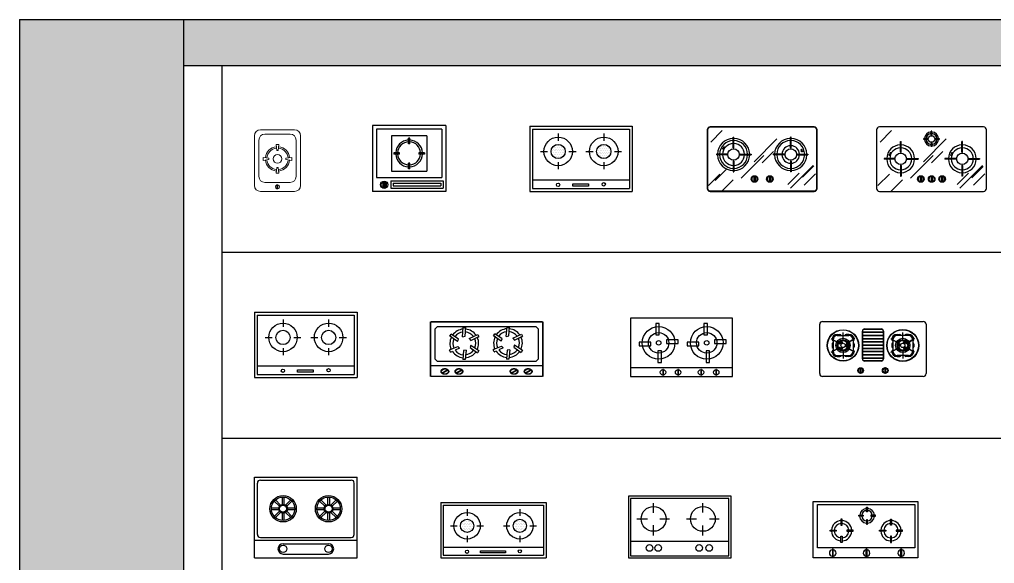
# Model space of a CAD drawing. Header units: millimetres. Extents: x 1191 to 17991, y 11472 to 21963.
# Drawn here: x 1191 to 7839, y 18254 to 21963 of the extents above; entities that cross this region are included whole.
import ezdxf

# ---------------------------------------------------------------- set-up
doc = ezdxf.new("R2010")
doc.units = ezdxf.units.MM
doc.layers.add('www.cad-blocks.net', color=7, linetype='Continuous')

# ---------------------------------------------------------------- blocks, each defined once
blk = doc.blocks.new('A$C5F396D78')
for p, q in [((0, 444.5), (699.9, 444.5)), ((0, 444.5), (0, 0)), ((19.4, 425), (680.5, 425)), ((19.4, 425), (19.4, 19.4)), ((680.5, 425), (680.5, 19.4)), ((699.9, 444.5), (699.9, 0)), ((194.5, 393.9), (194.5, 345.2)), ((505.4, 393.9), (505.4, 345.2)), ((72.9, 272.3), (121.6, 272.3)), ((267.4, 272.3), (316, 272.3)), ((383.9, 272.3), (432.5, 272.3)), ((578.4, 272.3), (627, 272.3)), ((194.5, 199.4), (194.5, 150.8)), ((505.4, 199.4), (505.4, 150.8)), ((19.4, 77.8), (680.5, 77.8)), ((19.4, 19.4), (680.5, 19.4)), ((293.4, 36.5), (293.4, 51.9)), ((293.4, 51.9), (400.6, 51.9)), ((400.6, 36.5), (293.4, 36.5)), ((400.6, 51.9), (400.6, 36.5)), ((0, 0), (699.9, 0))]:
    blk.add_line(p, q)
for centre, radius in [((194.5, 272.3), 97.2), ((505.4, 272.3), 97.2), ((194.5, 272.3), 48.6), ((505.4, 272.3), 48.6), ((193.9, 45.1), 11.7), ((505.2, 48.5), 11.7)]:
    blk.add_circle(centre, radius)
blk = doc.blocks.new('A$C475E21CF')
at = {"linetype": 'Continuous'}
for p, q in [((0, 444.5), (0, 0)), ((0, 444.5), (699.9, 444.5)), ((19.4, 425), (19.4, 19.4)), ((19.4, 425), (680.5, 425)), ((680.5, 425), (680.5, 19.4)), ((699.9, 444.5), (699.9, 0)), ((194.5, 393.9), (194.5, 345.2)), ((505.4, 393.9), (505.4, 345.2)), ((72.9, 272.3), (121.6, 272.3)), ((154.8, 276.2), (154.8, 276.2)), ((160.9, 288.4), (160.9, 288.4)), ((166.9, 300.5), (166.9, 300.5)), ((166.9, 276.2), (166.9, 276.2)), ((173, 288.4), (173, 288.4)), ((179.1, 300.5), (179.1, 300.5)), ((179.1, 276.2), (179.1, 276.2)), ((185.2, 312.7), (185.2, 312.7)), ((185.2, 288.4), (185.2, 288.4)), ((191.2, 300.5), (191.2, 300.5)), ((191.2, 276.2), (191.2, 276.2)), ((197.3, 312.7), (197.3, 312.7)), ((197.3, 288.4), (197.3, 288.4)), ((203.4, 300.5), (203.4, 300.5)), ((203.4, 276.2), (203.4, 276.2)), ((209.5, 312.7), (209.5, 312.7)), ((209.5, 288.4), (209.5, 288.4)), ((215.6, 300.5), (215.6, 300.5)), ((215.6, 276.2), (215.6, 276.2)), ((221.6, 288.4), (221.6, 288.4)), ((227.7, 300.5), (227.7, 300.5)), ((227.7, 276.2), (227.7, 276.2)), ((233.8, 288.4), (233.8, 288.4)), ((239.9, 276.2), (239.9, 276.2)), ((267.4, 272.3), (316, 272.3)), ((383.9, 272.3), (432.5, 272.3)), ((462, 268), (462, 268)), ((468, 280.2), (468, 280.2)), ((474.1, 292.3), (474.1, 292.3)), ((474.1, 268), (474.1, 268)), ((480.2, 304.5), (480.2, 304.5)), ((480.2, 280.2), (480.2, 280.2)), ((486.3, 292.3), (486.3, 292.3)), ((486.3, 268), (486.3, 268)), ((492.3, 304.5), (492.3, 304.5)), ((492.3, 280.2), (492.3, 280.2)), ((498.4, 316.6), (498.4, 316.6)), ((498.4, 292.3), (498.4, 292.3)), ((498.4, 268), (498.4, 268)), ((504.5, 304.5), (504.5, 304.5)), ((504.5, 280.2), (504.5, 280.2)), ((510.6, 316.6), (510.6, 316.6)), ((510.6, 292.3), (510.6, 292.3)), ((510.6, 268), (510.6, 268)), ((516.7, 304.5), (516.7, 304.5)), ((516.7, 280.2), (516.7, 280.2)), ((522.7, 316.6), (522.7, 316.6)), ((522.7, 292.3), (522.7, 292.3)), ((522.7, 268), (522.7, 268)), ((528.8, 304.5), (528.8, 304.5)), ((528.8, 280.2), (528.8, 280.2)), ((534.9, 292.3), (534.9, 292.3)), ((534.9, 268), (534.9, 268)), ((541, 304.5), (541, 304.5)), ((541, 280.2), (541, 280.2)), ((547, 292.3), (547, 292.3)), ((547, 268), (547, 268)), ((553.1, 280.2), (553.1, 280.2)), ((578.4, 272.3), (627, 272.3)), ((148.7, 264.1), (148.7, 264.1)), ((154.8, 251.9), (154.8, 251.9)), ((160.9, 264.1), (160.9, 264.1)), ((160.9, 239.8), (160.9, 239.8)), ((166.9, 251.9), (166.9, 251.9)), ((173, 264.1), (173, 264.1)), ((173, 239.8), (173, 239.8)), ((179.1, 251.9), (179.1, 251.9)), ((179.1, 227.6), (179.1, 227.6)), ((185.2, 264.1), (185.2, 264.1)), ((185.2, 239.8), (185.2, 239.8)), ((191.2, 251.9), (191.2, 251.9)), ((191.2, 227.6), (191.2, 227.6)), ((197.3, 264.1), (197.3, 264.1)), ((197.3, 239.8), (197.3, 239.8)), ((203.4, 251.9), (203.4, 251.9)), ((203.4, 227.6), (203.4, 227.6)), ((209.5, 264.1), (209.5, 264.1)), ((209.5, 239.8), (209.5, 239.8)), ((215.6, 251.9), (215.6, 251.9)), ((215.6, 227.6), (215.6, 227.6)), ((221.6, 264.1), (221.6, 264.1)), ((221.6, 239.8), (221.6, 239.8)), ((227.7, 251.9), (227.7, 251.9)), ((233.8, 264.1), (233.8, 264.1)), ((233.8, 239.8), (233.8, 239.8)), ((239.9, 251.9), (239.9, 251.9)), ((468, 255.9), (468, 255.9)), ((474.1, 243.7), (474.1, 243.7)), ((480.2, 255.9), (480.2, 255.9)), ((486.3, 243.7), (486.3, 243.7)), ((492.3, 255.9), (492.3, 255.9)), ((492.3, 231.5), (492.3, 231.5)), ((498.4, 243.7), (498.4, 243.7)), ((504.5, 255.9), (504.5, 255.9)), ((504.5, 231.5), (504.5, 231.5)), ((510.6, 243.7), (510.6, 243.7)), ((516.7, 255.9), (516.7, 255.9)), ((516.7, 231.5), (516.7, 231.5)), ((522.7, 243.7), (522.7, 243.7)), ((528.8, 255.9), (528.8, 255.9)), ((528.8, 231.5), (528.8, 231.5)), ((534.9, 243.7), (534.9, 243.7)), ((541, 255.9), (541, 255.9)), ((547, 243.7), (547, 243.7)), ((553.1, 255.9), (553.1, 255.9)), ((194.5, 199.4), (194.5, 150.8)), ((505.4, 199.4), (505.4, 150.8)), ((19.4, 77.8), (680.5, 77.8)), ((0, 0), (699.9, 0)), ((19.4, 19.4), (680.5, 19.4)), ((293.4, 51.9), (400.6, 51.9)), ((293.4, 36.5), (293.4, 51.9)), ((400.6, 36.5), (293.4, 36.5)), ((400.6, 51.9), (400.6, 36.5))]:
    blk.add_line(p, q, dxfattribs=at)
for centre, radius in [((194.5, 272.3), 97.2), ((505.4, 272.3), 97.2), ((194.5, 272.3), 48.6), ((505.4, 272.3), 48.6), ((193.9, 45.1), 11.7), ((505.2, 48.5), 11.7)]:
    blk.add_circle(centre, radius, dxfattribs=at)
blk = doc.blocks.new('A$C1A936BB7')
blk.add_blockref('A$C475E21CF', (0, 0))
blk = doc.blocks.new('A$C525172BA')
for p, q in [((23.9, 336.8), (101.3, 414.2)), ((177.6, 369.5), (182.6, 369.5)), ((320.9, 202.7), (475.7, 357.5)), ((572.4, 369.5), (567.4, 369.5)), ((374.2, 193.8), (451.6, 271.2)), ((63.2, 254.2), (63.2, 249.2)), ((232.1, 89.3), (386.9, 244.1)), ((299, 254.2), (299, 249.2)), ((451, 254.2), (451, 249.2)), ((686.8, 254.2), (686.8, 249.2)), ((54.5, 73.5), (131.9, 150.9)), ((177.6, 133.3), (182.6, 133.3)), ((572.4, 133.3), (567.4, 133.3)), ((567.6, 22.2), (722.4, 177)), ((650.5, 97.2), (727.9, 174.6)), ((10.1, 41), (87.5, 118.4)), ((100.9, 1.5), (178.3, 78.9)), ((549.9, 47.9), (627.2, 125.3)), ((661.4, 42), (738.7, 119.3))]:
    blk.add_line(p, q)
at = {"ltscale": 0.18}
for p, q in [((177.6, 296.7), (177.6, 369.5)), ((182.6, 296.7), (182.6, 369.5)), ((567.4, 296.7), (567.4, 369.5)), ((572.4, 296.7), (572.4, 369.5)), ((135.1, 254.2), (63.2, 254.2)), ((135.1, 249.2), (63.2, 249.2)), ((177.6, 206.8), (177.6, 133.3)), ((182.6, 206.8), (182.6, 133.3)), ((225, 254.2), (299, 254.2)), ((225, 249.2), (299, 249.2)), ((525, 254.2), (451, 254.2)), ((525, 249.2), (451, 249.2)), ((567.4, 206.8), (567.4, 133.3)), ((572.4, 206.8), (572.4, 133.3)), ((614.9, 254.2), (686.8, 254.2)), ((614.9, 249.2), (686.8, 249.2)), ((318.6, 99.8), (318.6, 69)), ((326.6, 99.8), (326.6, 69)), ((423.4, 99.8), (423.4, 69)), ((431.4, 99.8), (431.4, 69))]:
    blk.add_line(p, q, dxfattribs=at)
for points in [[(20, 0), (730, 0, 0.414214), (750, 20), (750, 420, 0.414214), (730, 440), (20, 440, 0.414214), (0, 420), (0, 20, 0.414214)], [(20, 3), (730, 3, 0.414214), (747, 20), (747, 420, 0.414214), (730, 437), (20, 437, 0.414214), (3, 420), (3, 20, 0.414214)]]:
    blk.add_lwpolyline(points, format="xyb", close=True)
for centre in [(109.4, 291.3), (115.3, 300.3), (642.8, 283.6), (646.9, 273)]:
    blk.add_circle(centre, 3.58)
for centre, radius in [((180.1, 251.7), 39), ((569.9, 251.7), 39), ((322.6, 84.4), 22.5), ((427.4, 84.4), 22.5)]:
    blk.add_circle(centre, radius, dxfattribs=at)
for centre, radius, start, end in [((180.1, 251.7), 110, 91.30229, 178.69771), ((180.1, 251.7), 95, 91.59175, 178.40825), ((180.1, 251.7), 110, 1.30229, 88.69771), ((180.1, 251.7), 95, 1.59175, 88.40825), ((569.9, 251.7), 110, 91.30229, 178.69771), ((569.9, 251.7), 95, 91.59175, 178.40825), ((569.9, 251.7), 110, 1.30229, 88.69771), ((569.9, 251.7), 95, 1.59175, 88.40825), ((180.1, 251.7), 75, 91.91021, 178.08979), ((180.1, 297), 2.52, 186.73537, 353.26463), ((180.1, 251.7), 75, 1.91021, 88.08979), ((569.9, 251.7), 60, 92.38802, 177.61198), ((569.9, 296.8), 2.51, 183.95793, 356.04207), ((569.9, 251.7), 60, 2.38802, 87.61198), ((180.1, 251.7), 110, 181.30229, 268.69771), ((180.1, 251.7), 95, 181.59175, 268.40825), ((180.1, 251.7), 75, 181.91021, 268.08979), ((134.3, 251.7), 2.64, 288.75105, 71.24895), ((180.1, 205.8), 2.69, 21.78852, 158.21148), ((180.1, 251.7), 75, 271.91021, 358.08979), ((180.1, 251.7), 110, 271.30229, 358.69771), ((180.1, 251.7), 95, 271.59175, 358.40825), ((225.9, 251.7), 2.67, 110.55069, 249.44931), ((569.9, 251.7), 110, 181.30229, 268.69771), ((569.9, 251.7), 95, 181.59175, 268.40825), ((569.9, 251.7), 60, 182.38802, 267.61198), ((524.2, 251.7), 2.63, 288.41197, 71.58803), ((569.9, 206), 2.63, 17.9418, 162.0582), ((569.9, 251.7), 60, 272.38802, 357.61198), ((569.9, 251.7), 110, 271.30229, 358.69771), ((569.9, 251.7), 95, 271.59175, 358.40825), ((615.5, 251.7), 2.58, 104.29448, 255.70552), ((322.6, 84.4), 18.5, 111.32369, 248.67631), ((316.6, 99.8), 2, 0, 111.32369), ((316.6, 69), 2, 248.67631, 0), ((328.6, 99.8), 2, 68.67631, 180), ((328.6, 69), 2, 180, 291.32369), ((322.6, 84.4), 18.5, 291.32369, 68.67631), ((427.4, 84.4), 18.5, 111.32369, 248.67631), ((421.4, 99.8), 2, 0, 111.32369), ((421.4, 69), 2, 248.67631, 0), ((433.4, 99.8), 2, 68.67631, 180), ((433.4, 69), 2, 180, 291.32369), ((427.4, 84.4), 18.5, 291.32369, 68.67631)]:
    blk.add_arc(centre, radius, start, end, dxfattribs=at)
blk = doc.blocks.new('A$C64847A4C')
for p, q in [((23.9, 336.8), (101.3, 414.2)), ((377.5, 410.6), (372.5, 410.6)), ((320.9, 202.7), (475.7, 357.5)), ((427.1, 359.8), (427.1, 354.8)), ((587.4, 339.9), (582.4, 339.9)), ((377.5, 305.6), (372.5, 305.6)), ((374.2, 193.8), (451.6, 271.2)), ((53.2, 224.7), (53.2, 219.7)), ((232.1, 89.3), (386.9, 244.1)), ((284, 224.7), (284, 219.7)), ((466, 224.7), (466, 219.7)), ((701.8, 224.7), (701.8, 219.7)), ((567.6, 22.2), (722.4, 177)), ((650.5, 92.2), (727.9, 169.6)), ((10.1, 41), (87.5, 118.4)), ((100.9, 1.5), (178.3, 78.9)), ((549.9, 47.9), (627.2, 125.3)), ((587.4, 103.7), (582.4, 103.7)), ((661.4, 42), (738.7, 119.3))]:
    blk.add_line(p, q)
at = {"ltscale": 0.18}
for p, q in [((372.5, 384.7), (372.5, 410.6)), ((377.5, 384.7), (377.5, 410.6)), ((162.6, 339.9), (167.6, 339.9)), ((162.6, 267.1), (162.6, 339.9)), ((167.6, 267.1), (167.6, 339.9)), ((347.6, 359.8), (322.3, 359.8)), ((322.3, 354.8), (322.3, 359.8)), ((347.6, 354.8), (322.3, 354.8)), ((402.4, 359.8), (427.1, 359.8)), ((402.4, 354.8), (427.1, 354.8)), ((582.4, 267.1), (582.4, 339.9)), ((587.4, 267.1), (587.4, 339.9)), ((372.5, 329.9), (372.5, 305.6)), ((377.5, 329.9), (377.5, 305.6)), ((120.1, 224.7), (53.2, 224.7)), ((120.1, 219.7), (53.2, 219.7)), ((210, 224.7), (284, 224.7)), ((210, 219.7), (284, 219.7)), ((540, 224.7), (466, 224.7)), ((540, 219.7), (466, 219.7)), ((629.9, 224.7), (701.8, 224.7)), ((629.9, 219.7), (701.8, 219.7)), ((162.6, 177.3), (162.6, 103.7)), ((167.6, 177.3), (167.6, 103.7)), ((582.4, 177.3), (582.4, 103.7)), ((587.4, 177.3), (587.4, 103.7)), ((162.6, 103.7), (167.6, 103.7)), ((298.6, 99.8), (298.6, 69)), ((306.6, 99.8), (306.6, 69)), ((372, 99.8), (372, 69)), ((380, 99.8), (380, 69)), ((443.4, 99.8), (443.4, 69)), ((451.4, 99.8), (451.4, 69))]:
    blk.add_line(p, q, dxfattribs=at)
blk.add_lwpolyline([(20, 0), (730, 0, 0.414214), (750, 20), (750, 420, 0.414214), (730, 440), (20, 440, 0.414214), (0, 420), (0, 20, 0.414214)], format="xyb", close=True)
for centre in [(345.9, 386.3), (89.1, 248.3), (94.7, 261.5), (509, 247.6), (514.6, 260.8)]:
    blk.add_circle(centre, 3.73)
for centre, radius in [((375, 357.3), 22.4), ((165.1, 222.2), 39), ((584.9, 222.2), 39), ((302.6, 84.4), 22.5), ((376, 84.4), 22.5), ((447.4, 84.4), 22.5)]:
    blk.add_circle(centre, radius, dxfattribs=at)
for centre, radius, start, end in [((375, 357.3), 47.4, 93.02552, 176.97448), ((375, 357.3), 47.4, 3.02552, 86.97448), ((375, 357.3), 47.4, 183.02552, 266.97448), ((375, 357.3), 37.4, 93.83631, 176.16369), ((375, 357.3), 37.4, 183.83631, 266.16369), ((346.8, 357.3), 2.62, 287.63178, 72.36822), ((375, 385), 2.52, 187.95053, 352.04947), ((375, 330), 2.5, 358.33173, 181.66827), ((375, 357.3), 37.4, 3.83631, 86.16369), ((375, 357.3), 37.4, 273.83631, 356.16369), ((375, 357.3), 47.4, 273.02552, 356.97448), ((402.7, 357.3), 2.52, 97.22361, 262.77639), ((165.1, 222.2), 95, 91.59175, 178.40825), ((165.1, 222.2), 75, 91.91021, 178.08979), ((165.1, 267.4), 2.52, 186.73537, 353.26463), ((165.1, 222.2), 75, 1.91021, 88.08979), ((165.1, 222.2), 95, 1.59175, 88.40825), ((584.9, 222.2), 95, 91.59175, 178.40825), ((584.9, 222.2), 75, 91.91021, 178.08979), ((584.9, 267.3), 2.51, 183.95793, 356.04207), ((584.9, 222.2), 75, 1.91021, 88.08979), ((584.9, 222.2), 95, 1.59175, 88.40825), ((165.1, 222.2), 95, 181.59175, 268.40825), ((165.1, 222.2), 75, 181.91021, 268.08979), ((119.3, 222.2), 2.64, 288.75105, 71.24895), ((165.1, 222.2), 75, 271.91021, 358.08979), ((165.1, 222.2), 95, 271.59175, 358.40825), ((210.9, 222.2), 2.67, 110.55069, 249.44931), ((584.9, 222.2), 95, 181.59175, 268.40825), ((584.9, 222.2), 75, 181.91021, 268.08979), ((539.2, 222.2), 2.63, 288.41197, 71.58803), ((584.9, 222.2), 75, 271.91021, 358.08979), ((584.9, 222.2), 95, 271.59175, 358.40825), ((630.5, 222.2), 2.58, 104.29448, 255.70552), ((584.9, 176.5), 2.63, 17.9418, 162.0582), ((302.6, 84.4), 18.5, 111.32369, 248.67631), ((296.6, 99.8), 2, 0, 111.32369), ((296.6, 69), 2, 248.67631, 0), ((308.6, 99.8), 2, 68.67631, 180), ((308.6, 69), 2, 180, 291.32369), ((302.6, 84.4), 18.5, 291.32369, 68.67631), ((376, 84.4), 18.5, 111.32369, 248.67631), ((370, 99.8), 2, 0, 111.32369), ((370, 69), 2, 248.67631, 0), ((382, 99.8), 2, 68.67631, 180), ((382, 69), 2, 180, 291.32369), ((376, 84.4), 18.5, 291.32369, 68.67631), ((447.4, 84.4), 18.5, 111.32369, 248.67631), ((441.4, 99.8), 2, 0, 111.32369), ((441.4, 69), 2, 248.67631, 0), ((453.4, 99.8), 2, 68.67631, 180), ((453.4, 69), 2, 180, 291.32369), ((447.4, 84.4), 18.5, 291.32369, 68.67631)]:
    blk.add_arc(centre, radius, start, end, dxfattribs=at)
blk.add_arc((165.1, 176.3), 2.69, 21.78852, 158.21148)
blk = doc.blocks.new('A$C72243D80')
at = {"ltscale": 1000}
for p, q in [((0, 0), (0, 384.2)), ((0, 384.2), (712, 384.2)), ((29.5, 68.9), (29.5, 363.2)), ((29.5, 363.2), (692.7, 363.2)), ((363.5, 314.5), (363.5, 345.1)), ((363.5, 345.1), (369.5, 345.1)), ((369.5, 345.1), (369.5, 314.5)), ((692.7, 363.2), (692.7, 68.9)), ((712, 384.2), (712, 0)), ((309.4, 291), (340, 291)), ((309.4, 285), (309.4, 291)), ((340, 285), (309.4, 285)), ((340, 291), (340, 285)), ((369.5, 314.5), (363.5, 314.5)), ((392.3, 291), (392.3, 285)), ((422.9, 291), (392.3, 291)), ((392.3, 285), (422.9, 285)), ((422.9, 285), (422.9, 291)), ((188.1, 264.2), (188.1, 222.1)), ((196.4, 264.2), (188.1, 264.2)), ((188.1, 222.1), (196.4, 222.1)), ((196.4, 222.1), (196.4, 264.2)), ((363.5, 260), (363.5, 229.4)), ((369.5, 260), (363.5, 260)), ((363.5, 229.4), (369.5, 229.4)), ((369.5, 229.4), (369.5, 260)), ((525.9, 222.1), (525.9, 264.2)), ((525.9, 264.2), (534.1, 264.2)), ((534.1, 222.1), (525.9, 222.1)), ((534.1, 264.2), (534.1, 222.1)), ((114.7, 189.8), (156.8, 189.8)), ((114.7, 181.6), (114.7, 189.8)), ((156.8, 181.6), (114.7, 181.6)), ((156.8, 189.8), (156.8, 181.6)), ((188.1, 147.2), (196.4, 147.2)), ((188.1, 105.1), (188.1, 147.2)), ((196.4, 147.2), (196.4, 105.1)), ((228.6, 189.8), (228.6, 181.6)), ((270.7, 189.8), (228.6, 189.8)), ((228.6, 181.6), (270.7, 181.6)), ((270.7, 181.6), (270.7, 189.8)), ((451.5, 189.8), (493.6, 189.8)), ((451.5, 181.6), (451.5, 189.8)), ((493.6, 181.6), (451.5, 181.6)), ((493.6, 189.8), (493.6, 181.6)), ((525.9, 147.2), (525.9, 105.1)), ((534.1, 147.2), (525.9, 147.2)), ((534.1, 105.1), (534.1, 147.2)), ((565.5, 189.8), (565.5, 181.6)), ((607.6, 189.8), (565.5, 189.8)), ((565.5, 181.6), (607.6, 181.6)), ((607.6, 181.6), (607.6, 189.8)), ((692.7, 68.9), (29.5, 68.9)), ((196.4, 105.1), (188.1, 105.1)), ((525.9, 105.1), (534.1, 105.1)), ((712, 0), (0, 0)), ((129.6, 61.1), (129.6, 5)), ((134.4, 61.1), (129.6, 61.1)), ((129.6, 5), (134.4, 5)), ((134.4, 5), (134.4, 61.1)), ((360.9, 5), (360.9, 61.1)), ((360.9, 61.1), (365.7, 61.1)), ((365.7, 5), (360.9, 5)), ((365.7, 61.1), (365.7, 5)), ((597, 5), (597, 61.1)), ((597, 61.1), (601.8, 61.1)), ((601.8, 5), (597, 5)), ((601.8, 61.1), (601.8, 5))]:
    blk.add_line(p, q, dxfattribs=at)
for centre, radius, start, end in [((366.2, 287.2), 50.3, 93.03445, 175.72709), ((366.2, 287.2), 50.3, 4.27291, 86.18384), ((366.2, 287.2), 50.3, 182.57829, 266.96555), ((366.1, 287.8), 36.3, 94.03738, 175.01421), ((366.1, 287.8), 36.3, 184.51534, 265.96262), ((366.1, 287.8), 36.3, 4.98579, 84.5356), ((366.1, 287.8), 36.3, 275.4644, 355.48466), ((366.2, 287.2), 50.3, 273.81616, 357.42171), ((192.7, 184.7), 69.2, 93.81616, 175.72709), ((192.9, 185.5), 49.9, 95.4644, 175.01421), ((192.7, 184.7), 69.2, 4.27291, 86.96555), ((192.9, 185.5), 49.9, 4.98579, 85.96262), ((529.5, 184.7), 69.2, 93.03445, 175.72709), ((529.4, 185.5), 49.9, 94.03738, 175.01421), ((529.5, 184.7), 69.2, 4.27291, 86.18384), ((529.4, 185.5), 49.9, 4.98579, 84.5356), ((192.7, 184.7), 69.2, 182.57829, 266.18384), ((192.9, 185.5), 49.9, 184.51534, 264.5356), ((192.9, 185.5), 49.9, 274.03738, 355.48466), ((192.7, 184.7), 69.2, 273.03445, 357.42171), ((529.5, 184.7), 69.2, 182.57829, 266.96555), ((529.4, 185.5), 49.9, 184.51534, 265.96262), ((529.5, 184.7), 69.2, 273.81616, 357.42171), ((529.4, 185.5), 49.9, 275.4644, 355.48466), ((132.3, 33.2), 22.5, 96.74526, 263.25474), ((132.3, 33.2), 22.5, 275.47893, 84.52107), ((363.1, 33.2), 22.5, 95.47893, 264.52107), ((363.1, 33.2), 22.5, 276.74526, 83.25474), ((599.2, 33.2), 22.5, 95.47893, 264.52107), ((599.2, 33.2), 22.5, 276.74526, 83.25474)]:
    blk.add_arc(centre, radius, start, end, dxfattribs=at)
blk = doc.blocks.new('A$C1FCD2186')
at = {"ltscale": 1000}
for p, q in [((0, 0), (0, 371.8)), ((2.3, 374.1), (764.1, 374.1)), ((2.3, 0), (2.3, 371.8)), ((2.3, 371.8), (764.1, 371.8)), ((32.9, 325.9), (48.2, 341.2)), ((48.2, 341.2), (718.2, 341.2)), ((218.5, 271.3), (223.9, 335.2)), ((222.9, 323.3), (223.9, 335.2)), ((223.9, 335.2), (240.6, 335.3)), ((235.4, 274.1), (240.6, 335.3)), ((239.6, 323.1), (240.6, 335.3)), ((516.4, 273.6), (521.8, 337.5)), ((520.8, 325.6), (521.8, 337.5)), ((521.8, 337.5), (538.5, 337.6)), ((533.3, 276.4), (538.5, 337.6)), ((537.4, 325.4), (538.5, 337.6)), ((718.2, 341.2), (733.5, 325.9)), ((764.1, 371.8), (764.1, 0)), ((766.4, 371.8), (766.4, 0)), ((32.9, 118.7), (32.9, 325.9)), ((132.4, 274.7), (140.6, 289.3)), ((142.2, 267.9), (132.4, 274.7)), ((185, 238.1), (132.4, 274.7)), ((191, 254.1), (140.6, 289.3)), ((150.6, 282.3), (140.6, 289.3)), ((218.5, 271.3), (235.4, 274.1)), ((264, 258.9), (322, 286.2)), ((274.9, 245.6), (330.5, 271.8)), ((311.2, 281.1), (322, 286.2)), ((319.4, 266.6), (330.5, 271.8)), ((322, 286.2), (330.5, 271.8)), ((430.2, 277), (438.4, 291.5)), ((440, 270.2), (430.2, 277)), ((482.9, 240.4), (430.2, 277)), ((488.9, 256.4), (438.4, 291.5)), ((448.5, 284.6), (438.4, 291.5)), ((516.4, 273.6), (533.3, 276.4)), ((561.9, 261.2), (619.9, 288.4)), ((572.7, 247.9), (628.4, 274.1)), ((609.1, 283.4), (619.9, 288.4)), ((617.3, 268.9), (628.4, 274.1)), ((619.9, 288.4), (628.4, 274.1)), ((733.5, 325.9), (733.5, 118.7)), ((140.8, 186.5), (186.1, 205.7)), ((185, 238.1), (191, 254.1)), ((197, 192.5), (186.1, 205.7)), ((264, 258.9), (274.9, 245.6)), ((276, 213.3), (270, 197.2)), ((276, 213.3), (328.6, 176.6)), ((276, 213.3), (302.5, 194.8)), ((438.7, 188.8), (484, 208)), ((482.9, 240.4), (488.9, 256.4)), ((494.9, 194.8), (484, 208)), ((561.9, 261.2), (572.7, 247.9)), ((573.9, 215.5), (567.8, 199.5)), ((567.8, 199.5), (618.3, 164.4)), ((567.8, 199.5), (592.2, 182.6)), ((573.9, 215.5), (600.3, 197.1)), ((573.9, 215.5), (626.5, 178.9)), ((140.8, 186.5), (128.5, 180.7)), ((136.9, 166.3), (128.5, 180.7)), ((136.9, 166.3), (139, 165.2)), ((149.8, 170.3), (139, 165.2)), ((197, 192.5), (167.8, 178.8)), ((225.6, 177.3), (220.4, 116)), ((242.5, 180.1), (225.6, 177.3)), ((242.5, 180.1), (237.1, 116.2)), ((270, 197.2), (320.4, 162.1)), ((270, 197.2), (294.3, 180.3)), ((328.6, 176.6), (320.4, 162.1)), ((438.7, 188.8), (426.3, 183)), ((434.8, 168.6), (426.3, 183)), ((434.8, 168.6), (436.8, 167.5)), ((447.7, 172.6), (436.8, 167.5)), ((494.9, 194.8), (465.7, 181.1)), ((523.4, 179.6), (518.3, 118.3)), ((540.4, 182.4), (523.4, 179.6)), ((540.4, 182.4), (535, 118.5)), ((626.5, 178.9), (618.3, 164.4)), ((764.1, 72.8), (2.3, 72.8)), ((764.1, 72.8), (2.3, 72.8)), ((32.9, 118.7), (48.2, 103.4)), ((718.2, 103.4), (48.2, 103.4)), ((237.1, 116.2), (220.4, 116)), ((535, 118.5), (518.3, 118.3)), ((733.5, 118.7), (718.2, 103.4)), ((764.1, 0), (2.3, 0)), ((77.8, 25), (116, 45.7)), ((81.4, 21.9), (119.2, 42.4)), ((174, 25), (212.3, 45.7)), ((177.7, 21.9), (215.5, 42.4)), ((549.8, 25), (588.1, 45.7)), ((553.4, 21.9), (591.2, 42.4)), ((646, 25), (684.3, 45.7)), ((649.7, 21.9), (687.5, 42.4))]:
    blk.add_line(p, q, dxfattribs=at)
for centre, radius, start, end in [((230.5, 225.7), 97.9, 154.45834, 203.59287), ((230.5, 225.7), 97.9, 94.45834, 144.68657), ((230.5, 225.7), 78.3, 96.80742, 144.56367), ((230.5, 225.7), 78.3, 36.80742, 84.56367), ((230.5, 225.7), 97.9, 34.45834, 84.68657), ((230.5, 225.7), 97.9, 334.45834, 24.68657), ((528.4, 228), 97.9, 154.45834, 203.59287), ((528.4, 228), 97.9, 94.45834, 144.68657), ((528.4, 228), 78.3, 96.80742, 144.56367), ((528.4, 228), 78.3, 36.80742, 84.56367), ((528.4, 228), 97.9, 34.45834, 84.68657), ((528.4, 228), 97.9, 334.45834, 24.68657), ((230.5, 225.7), 78.3, 156.80742, 203.1964), ((230.5, 225.7), 78.3, 336.80742, 24.56367), ((528.4, 228), 78.3, 156.80742, 203.1964), ((528.4, 228), 78.3, 336.80742, 24.56367), ((230.5, 225.7), 97.9, 214.45834, 264.68657), ((230.5, 225.7), 78.3, 216.80742, 264.56367), ((230.5, 225.7), 97.9, 274.45834, 324.68657), ((230.5, 225.7), 78.3, 276.80742, 324.56367), ((528.4, 228), 97.9, 214.45834, 264.68657), ((528.4, 228), 78.3, 216.80742, 264.56367), ((528.4, 228), 97.9, 274.45834, 324.68657), ((528.4, 228), 78.3, 276.80742, 324.56367)]:
    blk.add_arc(centre, radius, start, end, dxfattribs=at)
for centre in [(97.9, 34.4), (194.2, 34.4), (569.9, 34.4), (666.2, 34.4)]:
    blk.add_ellipse(centre, major_axis=(-24.1, 0), ratio=0.714286, dxfattribs=at)
for points in [[(71.6, 34.4), (71.6, 33.4), (71.7, 32.3), (72.3, 29.7), (72.9, 28.1), (74.6, 25.3), (75.6, 23.9), (78.1, 21.5), (79.6, 20.4), (83.3, 18.1), (85.8, 17), (91.1, 15.5), (93.9, 15.1), (99.5, 14.9), (102.4, 15.1), (107.8, 16.3), (110.4, 17.1), (115.1, 19.5), (117.2, 21), (120.4, 24), (121.5, 25.5), (123.2, 28.8), (123.8, 30.5), (124.3, 33.7), (124.3, 35.2), (123.9, 38.1), (123.4, 39.5), (122.1, 42.3), (121.3, 43.6), (119.3, 46), (118.1, 47.1), (114.7, 49.6), (112.3, 50.9), (107.2, 52.8), (104.5, 53.4), (98.8, 54), (96, 54), (90.4, 53.2), (87.6, 52.5), (82.6, 50.5), (80.3, 49.1), (76.7, 46.2), (75.3, 44.7), (73.3, 41.6), (72.6, 40.1), (71.8, 37.2), (71.6, 35.8), (71.6, 34.4)], [(167.8, 34.4), (167.8, 33.4), (167.9, 32.3), (168.5, 29.7), (169.1, 28.1), (170.8, 25.3), (171.9, 23.9), (174.4, 21.5), (175.8, 20.4), (179.6, 18.1), (182.1, 17), (187.3, 15.5), (190.1, 15.1), (195.8, 14.9), (198.6, 15.1), (204.1, 16.3), (206.7, 17.1), (211.4, 19.5), (213.5, 21), (216.6, 24), (217.7, 25.5), (219.5, 28.8), (220.1, 30.5), (220.6, 33.7), (220.6, 35.2), (220.1, 38.1), (219.7, 39.5), (218.4, 42.3), (217.5, 43.6), (215.5, 46), (214.3, 47.1), (210.9, 49.6), (208.6, 50.9), (203.5, 52.8), (200.7, 53.4), (195.1, 54), (192.2, 54), (186.6, 53.2), (183.9, 52.5), (178.9, 50.5), (176.6, 49.1), (173, 46.2), (171.6, 44.7), (169.6, 41.6), (168.9, 40.1), (168, 37.2), (167.8, 35.8), (167.8, 34.4)], [(543.6, 34.4), (543.6, 33.4), (543.7, 32.3), (544.3, 29.7), (544.9, 28.1), (546.6, 25.3), (547.6, 23.9), (550.1, 21.5), (551.6, 20.4), (555.3, 18.1), (557.8, 17), (563.1, 15.5), (565.9, 15.1), (571.5, 14.9), (574.4, 15.1), (579.8, 16.3), (582.4, 17.1), (587.1, 19.5), (589.2, 21), (592.4, 24), (593.5, 25.5), (595.2, 28.8), (595.8, 30.5), (596.3, 33.7), (596.3, 35.2), (595.9, 38.1), (595.4, 39.5), (594.1, 42.3), (593.3, 43.6), (591.3, 46), (590.1, 47.1), (586.7, 49.6), (584.3, 50.9), (579.2, 52.8), (576.5, 53.4), (570.8, 54), (568, 54), (562.4, 53.2), (559.6, 52.5), (554.6, 50.5), (552.3, 49.1), (548.7, 46.2), (547.3, 44.7), (545.3, 41.6), (544.6, 40.1), (543.8, 37.2), (543.6, 35.8), (543.6, 34.4)], [(639.8, 34.4), (639.8, 33.4), (639.9, 32.3), (640.5, 29.7), (641.1, 28.1), (642.8, 25.3), (643.9, 23.9), (646.4, 21.5), (647.8, 20.4), (651.6, 18.1), (654.1, 17), (659.3, 15.5), (662.1, 15.1), (667.8, 14.9), (670.6, 15.1), (676.1, 16.3), (678.7, 17.1), (683.4, 19.5), (685.5, 21), (688.6, 24), (689.7, 25.5), (691.5, 28.8), (692.1, 30.5), (692.6, 33.7), (692.6, 35.2), (692.1, 38.1), (691.7, 39.5), (690.4, 42.3), (689.5, 43.6), (687.5, 46), (686.3, 47.1), (682.9, 49.6), (680.6, 50.9), (675.5, 52.8), (672.7, 53.4), (667.1, 54), (664.2, 54), (658.6, 53.2), (655.9, 52.5), (650.9, 50.5), (648.6, 49.1), (645, 46.2), (643.6, 44.7), (641.6, 41.6), (640.9, 40.1), (640, 37.2), (639.8, 35.8), (639.8, 34.4)]]:
    blk.add_open_spline(points, degree=3, knots=[0, 0, 0, 0, 0.158092, 0.158092, 0.393886, 0.393886, 0.62968, 0.62968, 0.865474, 0.865474, 1.194901, 1.194901, 1.524328, 1.524328, 1.853755, 1.853755, 2.183182, 2.183182, 2.512609, 2.512609, 2.772629, 2.772629, 3.032648, 3.032648, 3.249973, 3.249973, 3.467297, 3.467297, 3.684622, 3.684622, 3.901947, 3.901947, 4.234263, 4.234263, 4.566579, 4.566579, 4.898895, 4.898895, 5.231211, 5.231211, 5.563527, 5.563527, 5.842635, 5.842635, 6.076954, 6.076954, 6.283185, 6.283185, 6.283185, 6.283185], dxfattribs=at)
blk = doc.blocks.new('A$C67D72025')
at = {"ltscale": 1000}
for p, q in [((385.7, 234.1), (385.7, 209.4)), ((464.6, 234.1), (385.7, 234.1)), ((385.7, 209.4), (464.6, 209.4)), ((464.6, 209.4), (464.6, 234.1)), ((694.4, 59.5), (0, 59.5))]:
    blk.add_line(p, q, dxfattribs=at)
for points in [[(694.4, 396.8), (0, 396.8), (0, 0), (694.4, 0)], [(195.5, 283.6), (195.5, 362.4), (170.8, 362.4), (170.8, 283.6)], [(523.4, 283.6), (523.4, 362.4), (498.6, 362.4), (498.6, 283.6)], [(136.8, 234.1), (57.9, 234.1), (57.9, 209.4), (136.8, 209.4)], [(245, 224.8), (323.9, 224.8), (323.9, 249.5), (245, 249.5)], [(572.8, 224.8), (651.7, 224.8), (651.7, 249.5), (572.8, 249.5)], [(186.3, 175.3), (186.3, 96.5), (211, 96.5), (211, 175.3)], [(514.1, 175.3), (514.1, 96.5), (538.8, 96.5), (538.8, 175.3)], [(223.3, 47.3), (220, 47.3), (220, 9.9), (223.3, 9.9)], [(325.5, 47.3), (322.2, 47.3), (322.2, 9.9), (325.5, 9.9)], [(482.8, 47.3), (479.5, 47.3), (479.5, 9.9), (482.8, 9.9)], [(585, 47.3), (581.6, 47.3), (581.6, 9.9), (585, 9.9)]]:
    blk.add_lwpolyline(points, close=True, dxfattribs=at)
for centre, radius in [((190.9, 229.4), 111.3), ((518.7, 229.4), 111.3), ((190.9, 229.4), 69.6), ((518.7, 229.4), 69.6), ((190.9, 229.4), 15.5), ((518.7, 229.4), 15.5), ((220.3, 28.6), 18.6), ((323.9, 28.6), 18.6), ((480.1, 28.6), 18.6), ((583.7, 28.6), 18.6)]:
    blk.add_circle(centre, radius, dxfattribs=at)
blk = doc.blocks.new('A$C50C778D4')
at = {"ltscale": 1000}
for points in [[(262.9, 41, 1), (260, 41, 1)], [(265.2, 53.2, 1), (268, 53.2, 1)], [(457, 53.2, 1), (459.9, 53.2, 1)], [(465, 41, 1), (462.1, 41, 1)]]:
    blk.add_hatch(color=256, dxfattribs=at).paths.add_polyline_path(points)
for p, q in [((0, 19.6), (0, 355.9)), ((19.6, 375.4), (705.4, 375.4)), ((725, 355.9), (725, 19.6)), ((119.7, 287.1), (137.8, 287.1)), ((119.7, 280.3), (198, 280.3)), ((158.8, 240.2), (158.8, 299.8)), ((198, 287.1), (179.9, 287.1)), ((290.6, 120.9), (290.6, 309.2)), ((292.6, 304), (432.4, 304)), ((292.6, 302), (432.4, 302)), ((292.6, 282), (432.4, 282)), ((292.6, 280), (432.4, 280)), ((306.6, 325.2), (418.4, 325.2)), ((434.4, 309.2), (434.4, 120.9)), ((527, 287.1), (545.1, 287.1)), ((605.3, 280.3), (527, 280.3)), ((566.2, 240.2), (566.2, 299.8)), ((605.3, 287.1), (587.2, 287.1)), ((78.3, 258.3), (138.5, 223.5)), ((78.3, 165.3), (138.5, 200)), ((134.3, 226), (82.6, 255.8)), ((83.5, 221.1), (83.5, 202.5)), ((90.3, 250.9), (90.3, 172.6)), ((138.5, 233.3), (150.3, 240.2)), ((147.1, 220.5), (138.5, 233.3)), ((147.1, 203), (138.5, 190.2)), ((151.5, 224.5), (144.4, 236.8)), ((157.2, 226.4), (150.3, 240.2)), ((172.3, 217.6), (187.7, 218.6)), ((172.3, 205.9), (187.7, 204.9)), ((173.5, 211.8), (187.7, 211.8)), ((239.4, 258.3), (179.2, 223.5)), ((239.4, 165.3), (179.2, 200)), ((183.4, 226), (235.1, 255.8)), ((187.7, 218.6), (187.7, 204.9)), ((227.3, 250.9), (227.3, 172.6)), ((234.2, 221.1), (234.2, 202.5)), ((292.6, 260), (432.4, 260)), ((292.6, 258), (432.4, 258)), ((292.6, 238), (432.4, 238)), ((292.6, 236), (432.4, 236)), ((292.6, 216), (432.4, 216)), ((292.6, 214), (432.4, 214)), ((485.6, 258.3), (545.8, 223.5)), ((485.6, 165.3), (545.8, 200)), ((541.6, 226), (489.9, 255.8)), ((490.8, 221.1), (490.8, 202.5)), ((497.7, 250.9), (497.7, 172.6)), ((537.3, 218.6), (537.3, 204.9)), ((552.7, 217.6), (537.3, 218.6)), ((551.5, 211.8), (537.3, 211.8)), ((552.7, 205.9), (537.3, 204.9)), ((567.8, 226.4), (574.7, 240.2)), ((573.5, 224.5), (580.6, 236.8)), ((586.5, 233.3), (574.7, 240.2)), ((577.9, 220.5), (586.5, 233.3)), ((577.9, 203), (586.5, 190.2)), ((646.7, 258.3), (586.5, 223.5)), ((646.7, 165.3), (586.5, 200)), ((590.7, 226), (642.4, 255.8)), ((634.7, 250.9), (634.7, 172.6)), ((641.5, 221.1), (641.5, 202.5)), ((134.3, 197.6), (82.6, 167.7)), ((119.7, 143.3), (198, 143.3)), ((119.7, 136.4), (137.8, 136.4)), ((150.3, 183.4), (138.5, 190.2)), ((151.5, 199.1), (144.4, 186.8)), ((157.2, 197.2), (150.3, 183.4)), ((158.8, 183.4), (158.8, 123.7)), ((198, 136.4), (179.9, 136.4)), ((183.4, 197.6), (235.1, 167.7)), ((292.6, 194), (432.4, 194)), ((292.6, 192), (432.4, 192)), ((292.6, 172), (432.4, 172)), ((292.6, 170), (432.4, 170)), ((292.6, 150), (432.4, 150)), ((292.6, 148), (432.4, 148)), ((541.6, 197.6), (489.9, 167.7)), ((605.3, 143.3), (527, 143.3)), ((527, 136.4), (545.1, 136.4)), ((566.2, 183.4), (566.2, 123.7)), ((567.8, 197.2), (574.7, 183.4)), ((573.5, 199.1), (580.6, 186.8)), ((574.7, 183.4), (586.5, 190.2)), ((605.3, 136.4), (587.2, 136.4)), ((590.7, 197.6), (642.4, 167.7)), ((292.6, 128), (432.4, 128)), ((292.6, 126), (432.4, 126)), ((418.4, 104.9), (306.6, 104.9)), ((705.4, 0), (19.6, 0))]:
    blk.add_line(p, q, dxfattribs=at)
at = {"ltscale": 1000, "const_width": 0.979}
for points in [[(158.8, 240.2), (158.8, 299.8)], [(566.2, 240.2), (566.2, 299.8)], [(134.3, 226), (82.6, 255.8)], [(183.4, 226), (235.1, 255.8)], [(541.6, 226), (489.9, 255.8)], [(590.7, 226), (642.4, 255.8)], [(134.3, 197.6), (82.6, 167.7)], [(158.8, 183.4), (158.8, 123.7)], [(183.4, 197.6), (235.1, 167.7)], [(541.6, 197.6), (489.9, 167.7)], [(566.2, 183.4), (566.2, 123.7)], [(590.7, 197.6), (642.4, 167.7)]]:
    blk.add_lwpolyline(points, dxfattribs=at)
at = {"ltscale": 1000}
for points in [[(292.6, 309.2, -0.414214), (306.6, 323.2), (418.4, 323.2, -0.414214), (432.4, 309.2), (432.4, 120.9, -0.414214), (418.4, 106.9), (306.6, 106.9, -0.414214), (292.6, 120.9)], [(276.8, 24.6), (276.8, 57.3, -1), (280.8, 57.3), (280.8, 24.6, -1)], [(448.2, 24.6), (448.2, 57.3, 1), (444.2, 57.3), (444.2, 24.6, 1)]]:
    blk.add_lwpolyline(points, format="xyb", close=True, dxfattribs=at)
at = {"ltscale": 1000, "const_width": 0.979}
for points in [[(158.8, 226.5, -1), (158.8, 197.1, -1), (158.8, 226.5, -1)], [(566.2, 226.5, 1), (566.2, 197.1, 1), (566.2, 226.5, 1)]]:
    blk.add_lwpolyline(points, format="xyb", dxfattribs=at)
at = {"ltscale": 1000}
for centre, radius in [((158.8, 211.8), 107.4), ((158.8, 211.8), 105.4), ((566.2, 211.8), 109.4), ((566.2, 211.8), 107.4), ((158.8, 211.8), 48.9), ((158.8, 211.8), 39.1), ((158.8, 211.8), 36.2), ((158.8, 211.8), 33.3), ((158.8, 211.8), 14.7), ((566.2, 211.8), 48.9), ((566.2, 211.8), 39.1), ((566.2, 211.8), 36.2), ((566.2, 211.8), 33.3), ((566.2, 211.8), 14.7), ((278.8, 41), 19.3), ((261.5, 41), 1.44), ((266.6, 53.2), 1.44), ((446.2, 41), 19.3), ((458.4, 53.2), 1.44), ((463.5, 41), 1.44)]:
    blk.add_circle(centre, radius, dxfattribs=at)
for centre, radius, start, end in [((19.6, 355.9), 19.6, 90, 180), ((705.4, 355.9), 19.6, 0, 90), ((119.7, 250.9), 36.2, 90, 180), ((119.7, 250.9), 29.4, 90, 180), ((138.1, 278.4), 8.76, 12.56398, 91.68605), ((179.6, 278.4), 8.76, 88.31395, 167.43602), ((198, 250.9), 36.2, 0, 90), ((198, 250.9), 29.4, 0, 90), ((306.6, 309.2), 16, 90, 180), ((418.4, 309.2), 16, 0, 90), ((527, 250.9), 36.2, 90, 180), ((527, 250.9), 29.4, 90, 180), ((545.4, 278.4), 8.76, 12.56398, 91.68605), ((586.9, 278.4), 8.76, 88.31395, 167.43602), ((605.3, 250.9), 36.2, 0, 90), ((605.3, 250.9), 29.4, 0, 90), ((95.1, 252.9), 11.8, 189.66757, 246.08239), ((92.3, 221.3), 8.76, 102.56398, 181.68605), ((92.3, 202.2), 8.76, 178.31395, 257.43602), ((152, 223.6), 16.7, 95.73063, 144.26937), ((172.5, 211.8), 16.7, 335.73063, 24.26937), ((222.6, 252.9), 11.8, 293.91761, 350.33243), ((225.4, 221.3), 8.76, 358.31395, 77.43602), ((225.4, 202.2), 8.76, 282.56398, 1.68605), ((502.4, 252.9), 11.8, 189.66757, 246.08239), ((499.6, 221.3), 8.76, 102.56398, 181.68605), ((499.6, 202.2), 8.76, 178.31395, 257.43602), ((552.5, 211.8), 16.7, 155.73063, 204.26937), ((573, 223.6), 16.7, 35.73063, 84.26937), ((629.9, 252.9), 11.8, 293.91761, 350.33243), ((632.7, 221.3), 8.76, 358.31395, 77.43602), ((632.7, 202.2), 8.76, 282.56398, 1.68605), ((95.1, 170.6), 11.8, 113.91761, 170.33243), ((119.7, 172.6), 36.2, 180, 270), ((119.7, 172.6), 29.4, 180, 270), ((138.1, 145.2), 8.76, 268.31395, 347.43602), ((152, 199.9), 16.7, 215.73063, 264.26937), ((179.6, 145.2), 8.76, 192.56398, 271.68605), ((198, 172.6), 36.2, 270, 0), ((198, 172.6), 29.4, 270, 0), ((222.6, 170.6), 11.8, 9.66757, 66.08239), ((502.4, 170.6), 11.8, 113.91761, 170.33243), ((527, 172.6), 36.2, 180, 270), ((527, 172.6), 29.4, 180, 270), ((545.4, 145.2), 8.76, 268.31395, 347.43602), ((573, 199.9), 16.7, 275.73063, 324.26937), ((586.9, 145.2), 8.76, 192.56398, 271.68605), ((605.3, 172.6), 36.2, 270, 0), ((605.3, 172.6), 29.4, 270, 0), ((629.9, 170.6), 11.8, 9.66757, 66.08239), ((306.6, 120.9), 16, 180, 270), ((418.4, 120.9), 16, 270, 0), ((19.6, 19.6), 19.6, 180, 270), ((278.8, 41), 15.3, 97.49421, 262.50579), ((278.8, 41), 15.3, 277.49421, 82.50579), ((446.2, 41), 15.3, 97.49421, 262.50579), ((446.2, 41), 15.3, 277.49421, 82.50579), ((705.4, 19.6), 19.6, 270, 0)]:
    blk.add_arc(centre, radius, start, end, dxfattribs=at)
blk = doc.blocks.new('A$C24DF7B29')
at = {"ltscale": 1000}
for p, q in [((500, 450), (0, 450)), ((0, 450), (0, 0)), ((473.5, 423.5), (26.5, 423.5)), ((26.5, 423.5), (26.5, 94.3)), ((473.5, 423.5), (473.5, 94.3)), ((500, 450), (500, 0)), ((129.6, 379.4), (129.6, 138.4)), ((370.4, 379.4), (129.6, 379.4)), ((245.6, 324.2), (245.6, 363.9)), ((254.4, 363.9), (245.6, 363.9)), ((254.4, 324.2), (254.4, 363.9)), ((370.4, 379.4), (370.4, 138.4)), ((254.4, 324.2), (245.6, 324.2)), ((184.7, 263.3), (145, 263.3)), ((145, 263.3), (145, 254.5)), ((184.7, 254.5), (145, 254.5)), ((184.7, 254.5), (184.7, 263.3)), ((355, 263.3), (315.3, 263.3)), ((315.3, 263.3), (315.3, 254.5)), ((355, 254.5), (315.3, 254.5)), ((355, 263.3), (355, 254.5)), ((129.6, 138.4), (370.4, 138.4)), ((254.4, 193.6), (245.6, 193.6)), ((245.6, 153.9), (245.6, 193.6)), ((254.4, 153.9), (245.6, 153.9)), ((254.4, 153.9), (254.4, 193.6)), ((26.5, 94.3), (473.5, 94.3)), ((75.9, 70), (75.9, 20.9)), ((84.7, 69.9), (84.7, 21)), ((124.6, 73.2), (483.2, 73.2)), ((124.6, 73.2), (124.6, 21.1)), ((483.2, 73.2), (483.2, 21.1)), ((500, 0), (0, 0)), ((124.6, 21.1), (483.2, 21.1)), ((142.2, 55.6), (465.6, 55.6)), ((142.2, 55.6), (142.2, 38.8)), ((142.2, 38.8), (465.6, 38.8)), ((465.6, 55.6), (465.6, 38.8))]:
    blk.add_line(p, q, dxfattribs=at)
blk.add_circle((80.2, 45.5), 24.9, dxfattribs=at)
for centre, radius, start, end in [((250, 258.9), 91.8, 92.75477, 177.24523), ((250, 258.9), 78.5, 93.21934, 176.78066), ((250, 258.9), 91.8, 2.75477, 87.24523), ((250, 258.9), 78.5, 3.21934, 86.78066), ((250, 258.9), 91.8, 182.75477, 267.24523), ((250, 258.9), 78.5, 183.21934, 266.78066), ((250, 258.9), 91.8, 272.75477, 357.24523), ((250, 258.9), 78.5, 273.21934, 356.78066), ((80.2, 45.5), 16.1, 105.50893, 254.49107), ((80.2, 45.5), 16.1, 286.34248, 73.65752)]:
    blk.add_arc(centre, radius, start, end, dxfattribs=at)
blk = doc.blocks.new('A$C2AF16CD2')
for p, q in [((0, 550), (700, 550)), ((0, 0), (0, 550)), ((700, 0), (700, 550)), ((20, 160), (20, 510)), ((40, 530), (660, 530)), ((680, 160), (680, 510)), ((189, 415), (189, 364.4)), ((201, 415), (201, 364.4)), ((499, 415), (499, 364.4)), ((511, 415), (511, 364.4)), ((115.2, 341), (165.6, 341)), ((134.2, 387.3), (170, 351.5)), ((142.7, 395.8), (178.5, 360)), ((211.5, 360), (247.3, 395.8)), ((220, 351.5), (255.8, 387.3)), ((224.4, 341), (275, 341)), ((425.2, 341), (475.6, 341)), ((444.2, 387.3), (480, 351.5)), ((452.7, 395.8), (488.5, 360)), ((521.5, 360), (557.3, 395.8)), ((530, 351.5), (565.8, 387.3)), ((534.4, 341), (585, 341)), ((115.2, 329), (165.6, 329)), ((134.3, 282.8), (170, 318.5)), ((142.8, 274.3), (178.5, 310)), ((189, 305.6), (189, 255.2)), ((201, 305.6), (201, 255.2)), ((211.5, 310), (247.2, 274.3)), ((220, 318.5), (255.7, 282.8)), ((224.4, 329), (275, 329)), ((425.2, 329), (475.6, 329)), ((444.3, 282.8), (480, 318.5)), ((452.8, 274.3), (488.5, 310)), ((499, 305.6), (499, 255.2)), ((511, 305.6), (511, 255.2)), ((521.5, 310), (557.2, 274.3)), ((530, 318.5), (565.7, 282.8)), ((534.4, 329), (585, 329)), ((40, 140), (660, 140)), ((0, 120), (700, 120)), ((195, 96.4), (505, 96.4)), ((195, 26.4), (505, 26.4)), ((0, 0), (700, 0))]:
    blk.add_line(p, q)
for centre, radius in [((195, 335), 90), ((195, 335), 80), ((505, 335), 90), ((505, 335), 80), ((195, 335), 30), ((195, 335), 24), ((505, 335), 30), ((505, 335), 24), ((195, 61.4), 25), ((505, 61.4), 25)]:
    blk.add_circle(centre, radius)
for centre, radius, start, end in [((40, 510), 20, 90, 180), ((660, 510), 20, 0, 90), ((40, 160), 20, 180, 270), ((660, 160), 20, 270, 0), ((195, 61.4), 35, 90, 270), ((505, 61.4), 35, 270, 90)]:
    blk.add_arc(centre, radius, start, end)
blk = doc.blocks.new('A$C678C741B')
for p, q in [((720, 378), (0, 378)), ((0, 0), (0, 378)), ((702, 360), (18, 360)), ((18, 18), (18, 360)), ((277, 329.9), (277, 344.2)), ((277, 344.2), (448.4, 344.2)), ((448.4, 344.2), (448.4, 329.9)), ((702, 18), (702, 360)), ((720, 0), (720, 378)), ((702, 306), (18, 306)), ((180, 226.9), (180, 271.9)), ((448.4, 329.9), (277, 329.9)), ((540, 226.9), (540, 271.9)), ((112.5, 159.4), (67.5, 159.4)), ((138.6, 174.8), (138.6, 174.8)), ((138.6, 152.3), (138.6, 152.3)), ((144.2, 186.1), (144.2, 186.1)), ((144.2, 163.6), (144.2, 163.6)), ((144.2, 141.1), (144.2, 141.1)), ((149.8, 174.8), (149.8, 174.8)), ((149.8, 152.3), (149.8, 152.3)), ((155.5, 186.1), (155.5, 186.1)), ((155.5, 163.6), (155.5, 163.6)), ((155.5, 141.1), (155.5, 141.1)), ((161.1, 197.3), (161.1, 197.3)), ((161.1, 174.8), (161.1, 174.8)), ((161.1, 152.3), (161.1, 152.3)), ((166.7, 186.1), (166.7, 186.1)), ((166.7, 163.6), (166.7, 163.6)), ((166.7, 141.1), (166.7, 141.1)), ((172.3, 197.3), (172.3, 197.3)), ((172.3, 174.8), (172.3, 174.8)), ((172.3, 152.3), (172.3, 152.3)), ((178, 186.1), (178, 186.1)), ((178, 163.6), (178, 163.6)), ((178, 141.1), (178, 141.1)), ((183.6, 197.3), (183.6, 197.3)), ((183.6, 174.8), (183.6, 174.8)), ((183.6, 152.3), (183.6, 152.3)), ((189.2, 186.1), (189.2, 186.1)), ((189.2, 163.6), (189.2, 163.6)), ((189.2, 141.1), (189.2, 141.1)), ((194.8, 197.3), (194.8, 197.3)), ((194.8, 174.8), (194.8, 174.8)), ((194.8, 152.3), (194.8, 152.3)), ((200.5, 186.1), (200.5, 186.1)), ((200.5, 163.6), (200.5, 163.6)), ((200.5, 141.1), (200.5, 141.1)), ((206.1, 174.8), (206.1, 174.8)), ((206.1, 152.3), (206.1, 152.3)), ((211.7, 186.1), (211.7, 186.1)), ((211.7, 163.6), (211.7, 163.6)), ((211.7, 141.1), (211.7, 141.1)), ((217.3, 174.8), (217.3, 174.8)), ((217.3, 152.3), (217.3, 152.3)), ((223, 163.6), (223, 163.6)), ((292.5, 159.4), (247.5, 159.4)), ((472.5, 159.4), (427.5, 159.4)), ((498.6, 174.8), (498.6, 174.8)), ((498.6, 152.3), (498.6, 152.3)), ((504.2, 186.1), (504.2, 186.1)), ((504.2, 163.6), (504.2, 163.6)), ((504.2, 141.1), (504.2, 141.1)), ((509.8, 174.8), (509.8, 174.8)), ((509.8, 152.3), (509.8, 152.3)), ((515.5, 186.1), (515.5, 186.1)), ((515.5, 163.6), (515.5, 163.6)), ((515.5, 141.1), (515.5, 141.1)), ((521.1, 197.3), (521.1, 197.3)), ((521.1, 174.8), (521.1, 174.8)), ((521.1, 152.3), (521.1, 152.3)), ((526.7, 186.1), (526.7, 186.1)), ((526.7, 163.6), (526.7, 163.6)), ((526.7, 141.1), (526.7, 141.1)), ((532.3, 197.3), (532.3, 197.3)), ((532.3, 174.8), (532.3, 174.8)), ((532.3, 152.3), (532.3, 152.3)), ((538, 186.1), (538, 186.1)), ((538, 163.6), (538, 163.6)), ((538, 141.1), (538, 141.1)), ((543.6, 197.3), (543.6, 197.3)), ((543.6, 174.8), (543.6, 174.8)), ((543.6, 152.3), (543.6, 152.3)), ((549.2, 186.1), (549.2, 186.1)), ((549.2, 163.6), (549.2, 163.6)), ((549.2, 141.1), (549.2, 141.1)), ((554.8, 197.3), (554.8, 197.3)), ((554.8, 174.8), (554.8, 174.8)), ((554.8, 152.3), (554.8, 152.3)), ((560.5, 186.1), (560.5, 186.1)), ((560.5, 163.6), (560.5, 163.6)), ((560.5, 141.1), (560.5, 141.1)), ((566.1, 174.8), (566.1, 174.8)), ((566.1, 152.3), (566.1, 152.3)), ((571.7, 186.1), (571.7, 186.1)), ((571.7, 163.6), (571.7, 163.6)), ((571.7, 141.1), (571.7, 141.1)), ((577.3, 174.8), (577.3, 174.8)), ((577.3, 152.3), (577.3, 152.3)), ((583, 163.6), (583, 163.6)), ((652.5, 159.4), (607.5, 159.4)), ((149.8, 129.8), (149.8, 129.8)), ((161.1, 129.8), (161.1, 129.8)), ((166.7, 118.6), (166.7, 118.6)), ((172.3, 129.8), (172.3, 129.8)), ((178, 118.6), (178, 118.6)), ((180, 46.9), (180, 91.9)), ((183.6, 129.8), (183.6, 129.8)), ((189.2, 118.6), (189.2, 118.6)), ((194.8, 129.8), (194.8, 129.8)), ((206.1, 129.8), (206.1, 129.8)), ((509.8, 129.8), (509.8, 129.8)), ((521.1, 129.8), (521.1, 129.8)), ((526.7, 118.6), (526.7, 118.6)), ((532.3, 129.8), (532.3, 129.8)), ((538, 118.6), (538, 118.6)), ((540, 46.9), (540, 91.9)), ((543.6, 129.8), (543.6, 129.8)), ((549.2, 118.6), (549.2, 118.6)), ((554.8, 129.8), (554.8, 129.8)), ((566.1, 129.8), (566.1, 129.8)), ((720, 0), (0, 0)), ((702, 18), (18, 18))]:
    blk.add_line(p, q)
for centre, radius in [((180.2, 333.1), 10.8), ((540.5, 336.3), 10.8), ((180, 159.4), 90), ((180, 159.4), 45), ((540, 159.4), 90), ((540, 159.4), 45)]:
    blk.add_circle(centre, radius)
blk = doc.blocks.new('A$C4D6F0AA3')
for p, q in [((700, 420), (0, 420)), ((0, 420), (0, 0)), ((685, 405), (15, 405)), ((15, 405), (15, 15)), ((685, 15), (685, 405)), ((700, 0), (700, 420)), ((171.4, 308.1), (171.4, 372.8)), ((507.3, 310.1), (507.3, 372.8)), ((58.2, 265.9), (129.2, 265.9)), ((171.4, 153.7), (171.4, 223.7)), ((213.6, 265.9), (280.2, 265.9)), ((396.6, 265.9), (463.2, 265.9)), ((507.3, 153.7), (507.3, 221.8)), ((551.5, 265.9), (618.6, 265.9)), ((15, 115), (685, 115)), ((15, 15), (685, 15)), ((0, 0), (700, 0))]:
    blk.add_line(p, q)
for centre, radius in [((171.4, 265.9), 84.8), ((507.3, 265.9), 84.8), ((142.9, 67.6), 22.6), ((202.2, 67.6), 22.6), ((482, 67.6), 22.6), ((549.8, 67.6), 22.6)]:
    blk.add_circle(centre, radius)
blk = doc.blocks.new('A$C4A257E24')
at = {"lineweight": 5}
for p, q in [((273.7, 420), (40, 420)), ((0, 40), (0, 380)), ((30, 101.2), (30, 350)), ((243.7, 390), (70, 390)), ((283.7, 101.2), (283.7, 350)), ((313.7, 40), (313.7, 380)), ((166.9, 319.5), (146.9, 319.5)), ((146.9, 319.5), (151.9, 279.5)), ((151.9, 279.5), (161.9, 279.5)), ((161.9, 279.5), (166.9, 319.5)), ((98.9, 226.5), (58.9, 231.5)), ((58.9, 231.5), (58.9, 211.5)), ((58.9, 211.5), (98.9, 216.5)), ((98.9, 216.5), (98.9, 226.5)), ((254.8, 231.5), (214.8, 226.5)), ((214.8, 226.5), (214.8, 216.5)), ((214.8, 216.5), (254.8, 211.5)), ((254.8, 211.5), (254.8, 231.5)), ((151.9, 163.5), (146.9, 123.5)), ((161.9, 163.5), (151.9, 163.5)), ((166.9, 123.5), (161.9, 163.5)), ((146.9, 123.5), (166.9, 123.5)), ((243.7, 61.2), (70, 61.2)), ((160.1, 44.5), (153.2, 44.5)), ((153.2, 44.5), (153.2, 17.2)), ((153.2, 17.2), (160.1, 17.2)), ((160.1, 17.2), (160.1, 44.5)), ((273.7, 0), (40, 0))]:
    blk.add_line(p, q, dxfattribs=at)
blk.add_circle((156.9, 221.5), 30, dxfattribs=at)
for centre, radius, start, end in [((40, 380), 40, 90, 180), ((273.7, 380), 40, 0, 90), ((70, 350), 40, 90, 180), ((243.7, 350), 40, 0, 90), ((156.9, 221.5), 83, 95.58493, 174.41507), ((156.9, 221.5), 73, 95.37384, 174.62616), ((156.9, 221.5), 73, 5.37384, 84.62616), ((156.9, 221.5), 83, 5.58493, 84.41507), ((156.9, 221.5), 83, 185.58493, 264.41507), ((156.9, 221.5), 73, 185.37384, 264.62616), ((156.9, 221.5), 73, 275.37384, 354.62616), ((156.9, 221.5), 83, 275.58493, 354.41507), ((70, 101.2), 40, 180, 270), ((243.7, 101.2), 40, 270, 0), ((40, 40), 40, 180, 270), ((156.6, 30.8), 13.7, 104.47751, 255.52249), ((156.6, 30.8), 13.7, 284.47751, 75.52249), ((273.7, 40), 40, 270, 0)]:
    blk.add_arc(centre, radius, start, end, dxfattribs=at)
blk = doc.blocks.new('FORMAT')
at = {"layer": 'www.cad-blocks.net', "true_color": 0x444444}
blk.add_hatch(color=250, dxfattribs=at).paths.add_polyline_path([(1191.1, 11471.7), (2309.8, 11471.7), (2309.8, 21962.7), (1191.1, 21962.7)])
at = {"layer": 'www.cad-blocks.net', "true_color": 0x546d8e}
h = blk.add_hatch(color=155, dxfattribs=at)
h.set_gradient(color1=(68, 68, 68), color2=(84, 109, 142), tint=1)
h.paths.add_polyline_path([(2309.8, 21962.7), (2309.8, 21648.3), (17990.6, 21648.3), (17990.6, 21962.7)])
at = {"layer": 'www.cad-blocks.net', "color": 250, "true_color": 0x444444}
for p, q in [((1191.1, 21962.7), (2309.8, 21962.7)), ((1191.1, 21962.7), (1191.1, 11471.7)), ((2309.8, 21962.7), (2309.8, 11471.7))]:
    blk.add_line(p, q, dxfattribs=at)
at = {"layer": 'www.cad-blocks.net'}
blk.add_line((2309.8, 21962.7), (2309.8, 11471.7), dxfattribs=at)
at = {"layer": 'www.cad-blocks.net', "color": 155, "true_color": 0x546d8e}
for p, q in [((2309.8, 21962.7), (17990.6, 21962.7)), ((2309.8, 21648.3), (17990.6, 21648.3)), ((2309.8, 21648.3), (17990.6, 21648.3)), ((2309.8, 21648.3), (2309.8, 11665.5)), ((2309.8, 21648.3), (17990.6, 21648.3)), ((2571.5, 21648.3), (2571.5, 11665.5)), ((2571.5, 20376.8), (17990.6, 20376.8)), ((2571.5, 19109), (17990.6, 19109))]:
    blk.add_line(p, q, dxfattribs=at)

msp = doc.modelspace()

# ---------------------------------------------------------------- block references
for name, p in [('A$C4A257E24', (2793.4, 20790.8)), ('A$C24DF7B29', (3597.9, 20790.8)), ('A$C1A936BB7', (4669.9, 20790.8)), ('A$C525172BA', (5880.2, 20790.8)), ('A$C64847A4C', (7034.9, 20790.8)), ('A$C5F396D78', (2793.4, 19523)), ('A$C1FCD2186', (3993.6, 19528.9)), ('A$C67D72025', (5358.4, 19528.9)), ('A$C50C778D4', (6648, 19528.9)), ('A$C2AF16CD2', (2793.4, 18292.6)), ('A$C4D6F0AA3', (5343.5, 18292.6)), ('A$C72243D80', (6604.1, 18292.6))]:
    msp.add_blockref(name, p)
at = {"rotation": 180}
msp.add_blockref('A$C678C741B', (4783.1, 18670.6), dxfattribs=at)
at = {"layer": 'www.cad-blocks.net'}
msp.add_blockref('FORMAT', (0, 0), dxfattribs=at)

doc.saveas('drawing.dxf')
